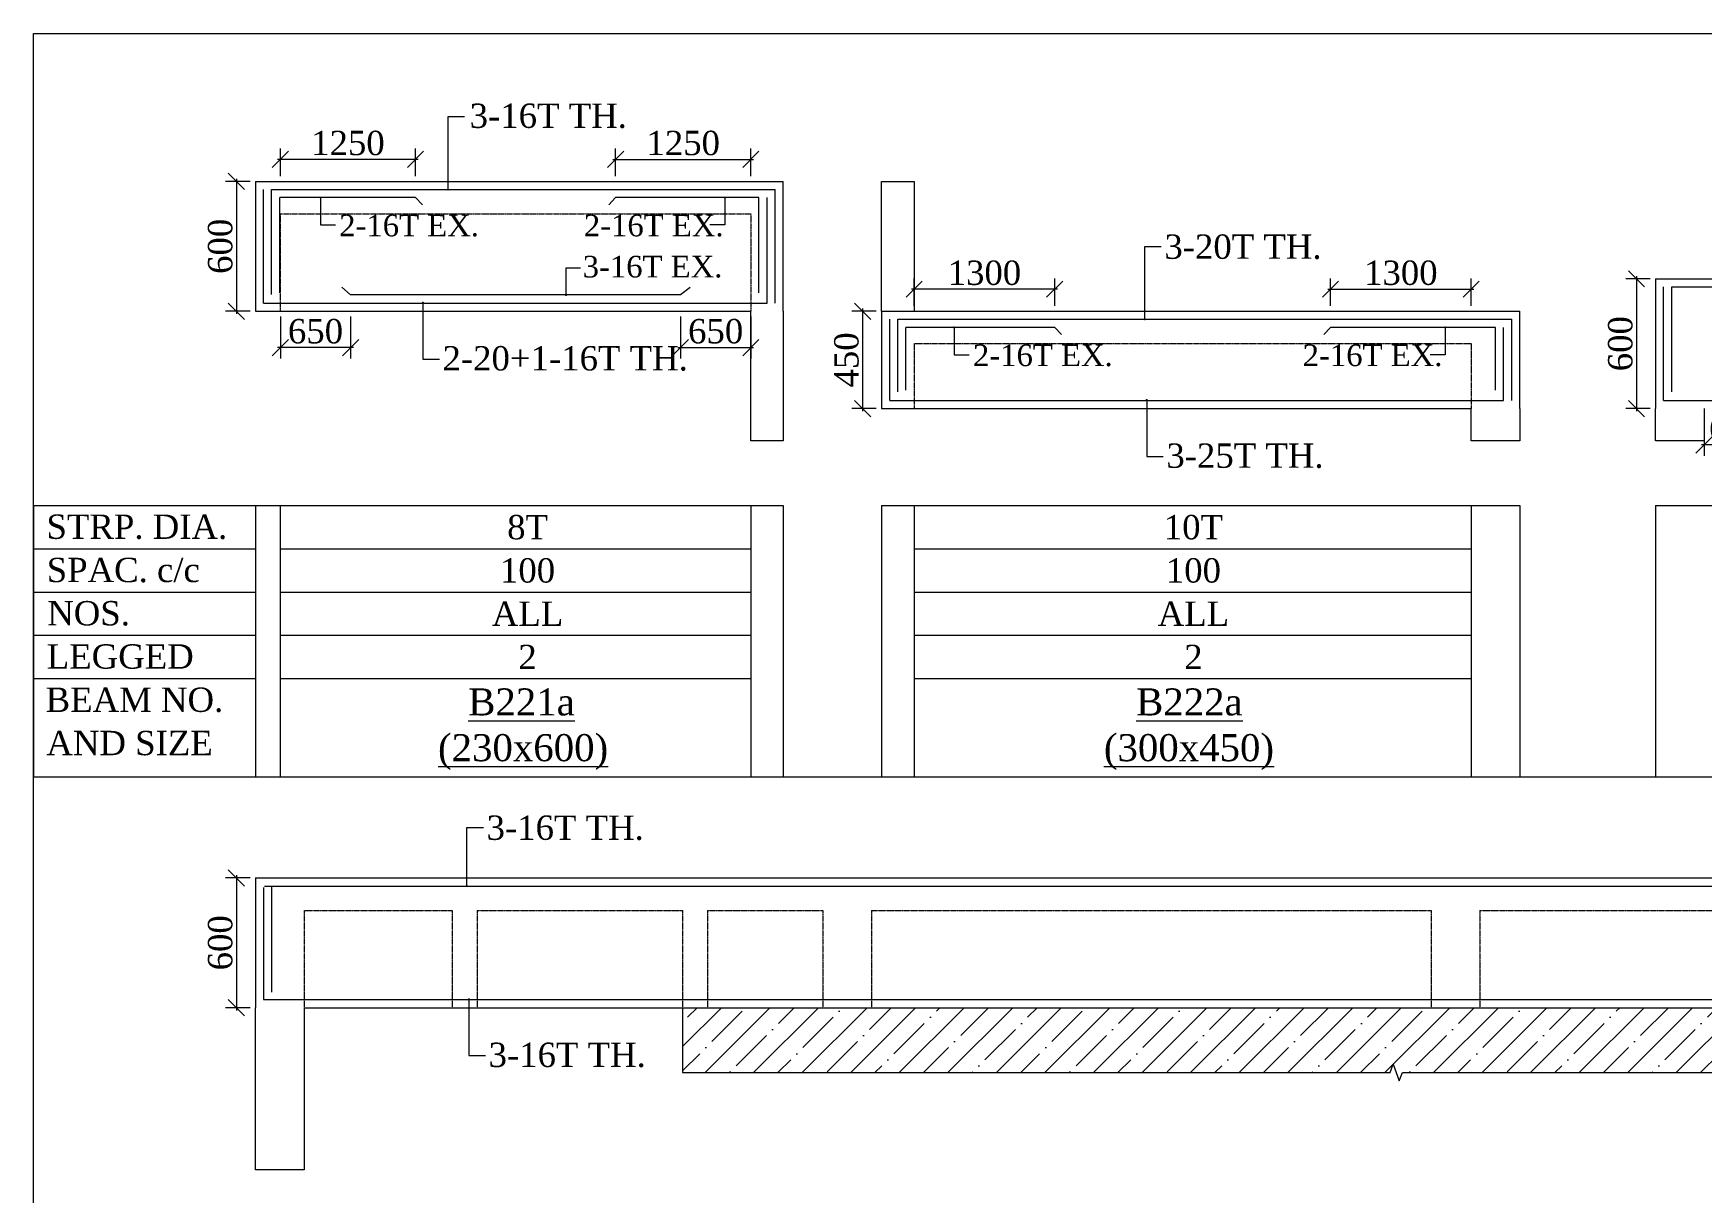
# Model space of a CAD drawing. Header units: millimetres. Extents: x 9781889 to 10654170, y -7832723 to -7608561.
# Drawn here: x 10602835 to 10618260, y -7770936 to -7760218 of the extents above; entities that cross this region are included whole.
import ezdxf
from ezdxf.enums import TextEntityAlignment as Align

# ---------------------------------------------------------------- set-up
doc = ezdxf.new("R2010")
doc.units = ezdxf.units.MM
doc.header["$LTSCALE"] = 10
doc.header["$PDMODE"] = 3
doc.linetypes.add('HIDDEN', pattern=[0.375, 0.25, -0.125])
for name, color, linetype, lineweight in [('S-CUT OUT LINE', 9, 'Continuous', 0), ('S-DIM L.S.', 7, 'Continuous', 0), ('S-HATCH', 8, 'Continuous', 0), ('S-L.S.SECTION', 5, 'Continuous', 0), ('S-L.S.SLAB LINE', 252, 'HIDDEN', 0), ('S-L.S.STEEL', 1, 'Continuous', 9), ('S-SECTION MARK', 7, 'Continuous', 0), ('S-SHEET', 251, 'Continuous', 0), ('S-TEXT', 7, 'Continuous', 0), ('S-TEXT L.S. BEAM NO.', 30, 'Continuous', 0), ('S-TEXT. L.S.', 7, 'Continuous', 0)]:
    doc.layers.add(name, color=color, linetype=linetype, lineweight=lineweight)
doc.styles.add('135', font='arial.ttf', dxfattribs={"width": 0.8, "height": 135})
doc.styles.get("Standard").update_dxf_attribs({"font": 'arial.ttf'})
doc.styles.add('TEXT', font='times.ttf')
doc.dimstyles.new('75', dxfattribs={"dimtxt": 135, "dimasz": 90, "dimexe": 0.1, "dimexo": 0.03, "dimgap": 0.09, "dimtad": 1, "dimdec": 0, "dimzin": 0, "dimdsep": 46, "dimtxsty": '135', "dimblk": 'ARCHTICK', "dimcen": 0.09, "dimclrd": 256, "dimclre": 256, "dimclrt": 256, "dimadec": 0, "dimazin": 0, "dimtfac": 1, "dimtdec": 0, "dimtofl": 0, "dimtmove": 1, "dimatfit": 3, "dimldrblk": 'DOTSMALL', "dimfxl": 1, "dimtolj": 1, "dimtzin": 0, "dimlwd": -1, "dimlwe": -1, "dimarcsym": 0})
doc.dimstyles.new('SETU_1', dxfattribs={"dimtxt": 200, "dimasz": 150, "dimexe": 100, "dimexo": 50, "dimgap": 35, "dimtad": 1, "dimdec": 0, "dimzin": 0, "dimdsep": 46, "dimtxsty": 'Standard', "dimblk": 'OBLIQUE', "dimcen": 150, "dimdle": 25, "dimclrd": 256, "dimclre": 7, "dimclrt": 256, "dimadec": 0, "dimazin": 0, "dimtfac": 1, "dimtdec": 0, "dimtofl": 0, "dimtmove": 1, "dimatfit": 3, "dimfxl": 1, "dimtolj": 1, "dimtzin": 0, "dimlwd": -1, "dimlwe": 5, "dimarcsym": 1})

# ---------------------------------------------------------------- blocks, each defined once
blk = doc.blocks.new('_ArchTick')
at = {"color": 0, "linetype": 'ByBlock', "const_width": 0.15}
blk.add_lwpolyline([(-0.5, -0.5), (0.5, 0.5)], dxfattribs=at)
blk = doc.blocks.new('_Oblique')
at = {"color": 0, "linetype": 'ByBlock', "lineweight": -2}
blk.add_line((-0.5, -0.5), (0.5, 0.5), dxfattribs=at)
blk = doc.blocks.new('*D1136')
at = {"layer": 'Defpoints', "color": 0, "transparency": 16777216}
for p in [(10604889, -7761587), (10604713, -7762787), (10604889, -7762787)]:
    blk.add_point(p, dxfattribs=at)
at = {"layer": 'S-DIM L.S.', "color": 7, "lineweight": 5, "transparency": 16777216}
for p, q in [((10604839, -7761587), (10604613, -7761587)), ((10604839, -7762787), (10604613, -7762787))]:
    blk.add_line(p, q, dxfattribs=at)
at = {"layer": 'S-DIM L.S.', "transparency": 16777216}
blk.add_line((10604713, -7761562), (10604713, -7762812), dxfattribs=at)
at = {"layer": 'S-DIM L.S.', "transparency": 16777216, "xscale": 150, "yscale": 150, "zscale": 150}
for p, rotation in [((10604713, -7761587), 90), ((10604713, -7762787), 270)]:
    blk.add_blockref('_Oblique', p, dxfattribs=dict(at, rotation=rotation))
at = {"layer": 'S-DIM L.S.', "transparency": 16777216, "insert": (10604564, -7762187), "char_height": 225, "attachment_point": 5, "rotation": 90, "style": 'TEXT'}
blk.add_mtext('\\A1;600', dxfattribs=at)
blk = doc.blocks.new('*D1137')
at = {"layer": 'Defpoints', "color": 0, "transparency": 16777216}
for p in [(10609469, -7761383), (10608219, -7761587, 0), (10609469, -7761587, 0)]:
    blk.add_point(p, dxfattribs=at)
at = {"layer": 'S-DIM L.S.', "color": 7, "lineweight": 5, "transparency": 16777216}
for p, q in [((10608219, -7761537), (10608219, -7761283)), ((10609469, -7761537), (10609469, -7761283))]:
    blk.add_line(p, q, dxfattribs=at)
at = {"layer": 'S-DIM L.S.', "transparency": 16777216}
blk.add_line((10608194, -7761383), (10609494, -7761383), dxfattribs=at)
at = {"layer": 'S-DIM L.S.', "transparency": 16777216, "xscale": 150, "yscale": 150, "zscale": 150, "rotation": 180}
blk.add_blockref('_Oblique', (10608219, -7761383), dxfattribs=at)
at = {"layer": 'S-DIM L.S.', "transparency": 16777216, "xscale": 150, "yscale": 150, "zscale": 150}
blk.add_blockref('_Oblique', (10609469, -7761383), dxfattribs=at)
at = {"layer": 'S-DIM L.S.', "transparency": 16777216, "insert": (10608844, -7761233), "char_height": 225, "attachment_point": 5, "style": 'TEXT'}
blk.add_mtext('\\A1;1250', dxfattribs=at)
blk = doc.blocks.new('*D1138')
at = {"layer": 'Defpoints', "color": 0, "transparency": 16777216}
for p in [(10605119, -7761383), (10605119, -7761587, 0), (10606369, -7761587, 0)]:
    blk.add_point(p, dxfattribs=at)
at = {"layer": 'S-DIM L.S.', "color": 7, "lineweight": 5, "transparency": 16777216}
for p, q in [((10605119, -7761537), (10605119, -7761283)), ((10606369, -7761537), (10606369, -7761283))]:
    blk.add_line(p, q, dxfattribs=at)
at = {"layer": 'S-DIM L.S.', "transparency": 16777216}
blk.add_line((10606394, -7761383), (10605094, -7761383), dxfattribs=at)
at = {"layer": 'S-DIM L.S.', "transparency": 16777216, "xscale": 150, "yscale": 150, "zscale": 150, "rotation": 180}
blk.add_blockref('_Oblique', (10605119, -7761383), dxfattribs=at)
at = {"layer": 'S-DIM L.S.', "transparency": 16777216, "xscale": 150, "yscale": 150, "zscale": 150}
blk.add_blockref('_Oblique', (10606369, -7761383), dxfattribs=at)
at = {"layer": 'S-DIM L.S.', "transparency": 16777216, "insert": (10605744, -7761233), "char_height": 225, "attachment_point": 5, "style": 'TEXT'}
blk.add_mtext('\\A1;1250', dxfattribs=at)
blk = doc.blocks.new('*D1139')
at = {"layer": 'Defpoints', "color": 0, "transparency": 16777216}
for p in [(10608818, -7762787, 0), (10609469, -7762787, 0), (10609469, -7763123)]:
    blk.add_point(p, dxfattribs=at)
at = {"layer": 'S-DIM L.S.', "color": 7, "lineweight": 5, "transparency": 16777216}
for p, q in [((10608818, -7762837), (10608818, -7763223)), ((10609469, -7762837), (10609469, -7763223))]:
    blk.add_line(p, q, dxfattribs=at)
at = {"layer": 'S-DIM L.S.', "transparency": 16777216}
blk.add_line((10608793, -7763123), (10609494, -7763123), dxfattribs=at)
at = {"layer": 'S-DIM L.S.', "transparency": 16777216, "xscale": 150, "yscale": 150, "zscale": 150, "rotation": 180}
blk.add_blockref('_Oblique', (10608818, -7763123), dxfattribs=at)
at = {"layer": 'S-DIM L.S.', "transparency": 16777216, "xscale": 150, "yscale": 150, "zscale": 150}
blk.add_blockref('_Oblique', (10609469, -7763123), dxfattribs=at)
at = {"layer": 'S-DIM L.S.', "transparency": 16777216, "insert": (10609144, -7762973), "char_height": 225, "attachment_point": 5, "style": 'TEXT'}
blk.add_mtext('\\A1;650', dxfattribs=at)
blk = doc.blocks.new('*D1140')
at = {"layer": 'Defpoints', "color": 0, "transparency": 16777216}
for p in [(10605119, -7762787, 0), (10605769, -7762787, 0), (10605119, -7763123)]:
    blk.add_point(p, dxfattribs=at)
at = {"layer": 'S-DIM L.S.', "color": 7, "lineweight": 5, "transparency": 16777216}
for p, q in [((10605119, -7762837), (10605119, -7763223)), ((10605769, -7762837), (10605769, -7763223))]:
    blk.add_line(p, q, dxfattribs=at)
at = {"layer": 'S-DIM L.S.', "transparency": 16777216}
blk.add_line((10605794, -7763123), (10605094, -7763123), dxfattribs=at)
at = {"layer": 'S-DIM L.S.', "transparency": 16777216, "xscale": 150, "yscale": 150, "zscale": 150, "rotation": 180}
blk.add_blockref('_Oblique', (10605119, -7763123), dxfattribs=at)
at = {"layer": 'S-DIM L.S.', "transparency": 16777216, "xscale": 150, "yscale": 150, "zscale": 150}
blk.add_blockref('_Oblique', (10605769, -7763123), dxfattribs=at)
at = {"layer": 'S-DIM L.S.', "transparency": 16777216, "insert": (10605444, -7762973), "char_height": 225, "attachment_point": 5, "style": 'TEXT'}
blk.add_mtext('\\A1;650', dxfattribs=at)
blk = doc.blocks.new('*D1141')
at = {"layer": 'Defpoints', "color": 0, "transparency": 16777216}
for p in [(10610679, -7762787), (10610503, -7763687), (10610679, -7763687)]:
    blk.add_point(p, dxfattribs=at)
at = {"layer": 'S-DIM L.S.', "color": 7, "lineweight": 5, "transparency": 16777216}
for p, q in [((10610629, -7762787), (10610403, -7762787)), ((10610629, -7763687), (10610403, -7763687))]:
    blk.add_line(p, q, dxfattribs=at)
at = {"layer": 'S-DIM L.S.', "transparency": 16777216}
blk.add_line((10610503, -7762762), (10610503, -7763712), dxfattribs=at)
at = {"layer": 'S-DIM L.S.', "transparency": 16777216, "xscale": 150, "yscale": 150, "zscale": 150}
for p, rotation in [((10610503, -7762787), 90), ((10610503, -7763687), 270)]:
    blk.add_blockref('_Oblique', p, dxfattribs=dict(at, rotation=rotation))
at = {"layer": 'S-DIM L.S.', "transparency": 16777216, "insert": (10610354, -7763237), "char_height": 225, "attachment_point": 5, "rotation": 90, "style": 'TEXT'}
blk.add_mtext('\\A1;450', dxfattribs=at)
blk = doc.blocks.new('*D1142')
at = {"layer": 'Defpoints', "color": 0, "transparency": 16777216}
for p in [(10616129, -7762583), (10614829, -7762787, 0), (10616129, -7762787, 0)]:
    blk.add_point(p, dxfattribs=at)
at = {"layer": 'S-DIM L.S.', "transparency": 16777216}
blk.add_line((10614804, -7762583), (10616154, -7762583), dxfattribs=at)
at = {"layer": 'S-DIM L.S.', "color": 7, "lineweight": 5, "transparency": 16777216}
for p, q in [((10614829, -7762737), (10614829, -7762483)), ((10616129, -7762737), (10616129, -7762483))]:
    blk.add_line(p, q, dxfattribs=at)
at = {"layer": 'S-DIM L.S.', "transparency": 16777216, "xscale": 150, "yscale": 150, "zscale": 150, "rotation": 180}
blk.add_blockref('_Oblique', (10614829, -7762583), dxfattribs=at)
at = {"layer": 'S-DIM L.S.', "transparency": 16777216, "xscale": 150, "yscale": 150, "zscale": 150}
blk.add_blockref('_Oblique', (10616129, -7762583), dxfattribs=at)
at = {"layer": 'S-DIM L.S.', "transparency": 16777216, "insert": (10615479, -7762433), "char_height": 225, "attachment_point": 5, "style": 'TEXT'}
blk.add_mtext('\\A1;1300', dxfattribs=at)
blk = doc.blocks.new('*D1143')
at = {"layer": 'Defpoints', "color": 0, "transparency": 16777216}
for p in [(10610979, -7762583), (10610979, -7762787, 0), (10612279, -7762787, 0)]:
    blk.add_point(p, dxfattribs=at)
at = {"layer": 'S-DIM L.S.', "transparency": 16777216}
blk.add_line((10612304, -7762583), (10610954, -7762583), dxfattribs=at)
at = {"layer": 'S-DIM L.S.', "color": 7, "lineweight": 5, "transparency": 16777216}
for p, q in [((10610979, -7762737), (10610979, -7762483)), ((10612279, -7762737), (10612279, -7762483))]:
    blk.add_line(p, q, dxfattribs=at)
at = {"layer": 'S-DIM L.S.', "transparency": 16777216, "xscale": 150, "yscale": 150, "zscale": 150, "rotation": 180}
blk.add_blockref('_Oblique', (10610979, -7762583), dxfattribs=at)
at = {"layer": 'S-DIM L.S.', "transparency": 16777216, "xscale": 150, "yscale": 150, "zscale": 150}
blk.add_blockref('_Oblique', (10612279, -7762583), dxfattribs=at)
at = {"layer": 'S-DIM L.S.', "transparency": 16777216, "insert": (10611629, -7762433), "char_height": 225, "attachment_point": 5, "style": 'TEXT'}
blk.add_mtext('\\A1;1300', dxfattribs=at)
blk = doc.blocks.new('*D1148')
at = {"layer": 'Defpoints', "color": 0, "transparency": 16777216}
for p in [(10617833, -7762487), (10617658, -7763687), (10617833, -7763687)]:
    blk.add_point(p, dxfattribs=at)
at = {"layer": 'S-DIM L.S.', "color": 7, "lineweight": 5, "transparency": 16777216}
for p, q in [((10617783, -7762487), (10617558, -7762487)), ((10617783, -7763687), (10617558, -7763687))]:
    blk.add_line(p, q, dxfattribs=at)
at = {"layer": 'S-DIM L.S.', "transparency": 16777216}
blk.add_line((10617658, -7762462), (10617658, -7763712), dxfattribs=at)
at = {"layer": 'S-DIM L.S.', "transparency": 16777216, "xscale": 150, "yscale": 150, "zscale": 150}
for p, rotation in [((10617658, -7762487), 90), ((10617658, -7763687), 270)]:
    blk.add_blockref('_Oblique', p, dxfattribs=dict(at, rotation=rotation))
at = {"layer": 'S-DIM L.S.', "transparency": 16777216, "insert": (10617509, -7763087), "char_height": 225, "attachment_point": 5, "rotation": 90, "style": 'TEXT'}
blk.add_mtext('\\A1;600', dxfattribs=at)
blk = doc.blocks.new('*D1149')
at = {"layer": 'Defpoints', "color": 0, "transparency": 16777216}
for p in [(10618283, -7763687, 0), (10618884, -7763687, 0), (10618283, -7764023)]:
    blk.add_point(p, dxfattribs=at)
at = {"layer": 'S-DIM L.S.', "color": 7, "lineweight": 5, "transparency": 16777216}
for p, q in [((10618283, -7763737), (10618283, -7764123)), ((10618884, -7763737), (10618884, -7764123))]:
    blk.add_line(p, q, dxfattribs=at)
at = {"layer": 'S-DIM L.S.', "transparency": 16777216}
blk.add_line((10618909, -7764023), (10618258, -7764023), dxfattribs=at)
at = {"layer": 'S-DIM L.S.', "transparency": 16777216, "xscale": 150, "yscale": 150, "zscale": 150, "rotation": 180}
blk.add_blockref('_Oblique', (10618283, -7764023), dxfattribs=at)
at = {"layer": 'S-DIM L.S.', "transparency": 16777216, "xscale": 150, "yscale": 150, "zscale": 150}
blk.add_blockref('_Oblique', (10618884, -7764023), dxfattribs=at)
at = {"layer": 'S-DIM L.S.', "transparency": 16777216, "insert": (10618583, -7763873), "char_height": 225, "attachment_point": 5, "style": 'TEXT'}
blk.add_mtext('\\A1;600', dxfattribs=at)
blk = doc.blocks.new('*D1150')
at = {"layer": 'Defpoints', "color": 0, "transparency": 16777216}
for p in [(10604889, -7768026), (10604713, -7769226), (10604889, -7769226)]:
    blk.add_point(p, dxfattribs=at)
at = {"layer": 'S-DIM L.S.', "color": 7, "lineweight": 5, "transparency": 16777216}
for p, q in [((10604839, -7768026), (10604613, -7768026)), ((10604839, -7769226), (10604613, -7769226))]:
    blk.add_line(p, q, dxfattribs=at)
at = {"layer": 'S-DIM L.S.', "transparency": 16777216}
blk.add_line((10604713, -7768001), (10604713, -7769251), dxfattribs=at)
at = {"layer": 'S-DIM L.S.', "transparency": 16777216, "xscale": 150, "yscale": 150, "zscale": 150}
for p, rotation in [((10604713, -7768026), 90), ((10604713, -7769226), 270)]:
    blk.add_blockref('_Oblique', p, dxfattribs=dict(at, rotation=rotation))
at = {"layer": 'S-DIM L.S.', "transparency": 16777216, "insert": (10604564, -7768626), "char_height": 225, "attachment_point": 5, "rotation": 90, "style": 'TEXT'}
blk.add_mtext('\\A1;600', dxfattribs=at)

msp = doc.modelspace()

# ---------------------------------------------------------------- hatches: boundary and pattern name
at = {"layer": 'S-HATCH'}
h = msp.add_hatch(dxfattribs=at)
h.set_pattern_fill('ANSI35', color=256, scale=50)
h.set_pattern_definition([(45, (109448.83, 22909.68), (-224.506403, 224.506403), []), (45, (109673.34, 22909.68), (-224.506403, 224.506403), [396.875, -79.375, 0, -79.375])])
h.paths.add_polyline_path([(10608838.6, -7769226.3), (10608838.6, -7769826.3), (10622043.6, -7769826.3), (10622043.6, -7769226.3)])

# ---------------------------------------------------------------- linework, layer by layer
at = {"layer": 'S-CUT OUT LINE', "color": 5}
msp.add_line((10608838.6, -7769226.3, 0), (10608838.6, -7769826.3, 0), dxfattribs=at)
at = {"layer": 'S-CUT OUT LINE', "color": 5, "elevation": 0}
msp.add_lwpolyline([(10608838.6, -7769826.3), (10615381.1, -7769826.3), (10615409, -7769749.4), (10615465, -7769903.1), (10615492.9, -7769826.3), (10622043.6, -7769826.3)], dxfattribs=at)
at = {"layer": 'S-L.S.SECTION'}
for p, q in [((10604888.6, -7761586.7, 0), (10609768.6, -7761586.7, 0)), ((10604888.6, -7761586.7, 0), (10604888.6, -7762786.7, 0)), ((10609768.6, -7762786.7, 0), (10609768.6, -7761586.7, 0)), ((10617833.4, -7762486.7, 0), (10626264, -7762486.7, 0)), ((10617833.4, -7762486.7, 0), (10617833.4, -7763686.7, 0)), ((10604888.6, -7762786.7, 0), (10609468.6, -7762786.7, 0)), ((10610678.6, -7762786.7, 0), (10616579.1, -7762786.7, 0)), ((10610678.6, -7762786.7, 0), (10610678.6, -7763686.7, 0)), ((10616579.1, -7763686.7, 0), (10616579.1, -7762786.7, 0)), ((10610678.6, -7763686.7, 0), (10616129.1, -7763686.7, 0)), ((10604888.6, -7768026.3, 0), (10622493.6, -7768026.3, 0)), ((10604888.6, -7768026.3, 0), (10604888.6, -7769226.3, 0)), ((10605338.6, -7769226.3, 0), (10622043.6, -7769226.3, 0))]:
    msp.add_line(p, q, dxfattribs=at)
at = {"layer": 'S-L.S.SECTION', "elevation": 0}
for points in [[(10610678.6, -7762786.7), (10610678.6, -7761586.7), (10610978.6, -7761586.7), (10610978.8, -7762786.7)], [(10609768.6, -7762786.7), (10609768.6, -7763986.7), (10609468.6, -7763986.7), (10609468.6, -7762786.7)], [(10616579.1, -7763686.7), (10616579.1, -7763986.7), (10616129.1, -7763986.7), (10616129.1, -7763686.7)], [(10618283.4, -7763686.7), (10618283.4, -7763986.7), (10617833.4, -7763986.7), (10617832.8, -7763686.7)], [(10605338.6, -7769226.3), (10605338.6, -7770726.3), (10604888.6, -7770726.3), (10604888.6, -7769226.3)]]:
    msp.add_lwpolyline(points, dxfattribs=at)
at = {"layer": 'S-L.S.SLAB LINE', "ltscale": 0.3}
for p, q in [((10604888.6, -7761886.7, 0), (10604888.6, -7761886.7, 0)), ((10605118.6, -7761886.7, 0), (10609468.6, -7761886.7, 0)), ((10605118.6, -7761886.7, 0), (10605118.6, -7762786.7, 0)), ((10609468.6, -7761886.7, 0), (10609468.6, -7762786.7, 0)), ((10617833.4, -7762786.7, 0), (10617833.4, -7762786.7, 0)), ((10610678.6, -7763086.7, 0), (10610678.6, -7763086.7, 0)), ((10610978.6, -7763086.7, 0), (10616129.1, -7763086.7, 0)), ((10610978.6, -7763086.7, 0), (10610978.6, -7763686.7, 0)), ((10616129.1, -7763086.7, 0), (10616129.1, -7763686.7, 0)), ((10605338.6, -7768326.3, 0), (10606708.6, -7768326.3, 0)), ((10605338.6, -7768326.3, 0), (10605338.6, -7769226.3, 0)), ((10606708.6, -7768326.3, 0), (10606708.6, -7769226.3, 0)), ((10606938.6, -7768326.3, 0), (10606938.6, -7769226.3, 0)), ((10606938.6, -7768326.3, 0), (10608838.6, -7768326.3, 0)), ((10608838.6, -7768326.3, 0), (10608838.6, -7769226.3, 0)), ((10609068.6, -7768326.3, 0), (10609068.6, -7769226.3, 0)), ((10609068.6, -7768326.3, 0), (10610133.6, -7768326.3, 0)), ((10610133.6, -7768326.3, 0), (10610133.6, -7769226.3, 0)), ((10610583.6, -7768326.3, 0), (10615758.6, -7768326.3, 0)), ((10610583.6, -7768326.3, 0), (10610583.6, -7769226.3, 0)), ((10615758.6, -7768326.3, 0), (10615758.6, -7769226.3, 0)), ((10616208.6, -7768326.3, 0), (10622043.6, -7768326.3, 0)), ((10616208.6, -7768326.3, 0), (10616208.6, -7769226.3, 0))]:
    msp.add_line(p, q, dxfattribs=at)
at = {"layer": 'S-L.S.STEEL'}
for p, q in [((10604963.6, -7762711.7, 0), (10604963.6, -7761661.7, 0)), ((10605038.6, -7761661.7, 0), (10609693.6, -7761661.7, 0)), ((10605038.6, -7762632.1, 0), (10605038.6, -7761661.7, 0)), ((10609693.6, -7762711.7, 0), (10609693.6, -7761661.7, 0)), ((10606368.8, -7761736.7, 0), (10605113.6, -7761736.7, 0)), ((10605113.6, -7762615.5, 0), (10605113.6, -7761736.7, 0)), ((10606368.8, -7761736.7, 0), (10606431.9, -7761803.6, 0)), ((10609543.6, -7762615.5, 0), (10609543.6, -7761736.7, 0)), ((10609618.6, -7762711.7, 0), (10609618.6, -7761736.7, 0)), ((10617908.4, -7763611.7, 0), (10617908.4, -7762561.7, 0)), ((10617983.4, -7762561.7, 0), (10626189, -7762561.7, 0)), ((10617983.4, -7763532.1, 0), (10617983.4, -7762561.7, 0)), ((10604963.6, -7762711.7, 0), (10609618.6, -7762711.7, 0)), ((10610753.6, -7763611.7, 0), (10610753.6, -7762861.7, 0)), ((10610828.6, -7762861.7, 0), (10616504.1, -7762861.7, 0)), ((10610828.6, -7763532.1, 0), (10610828.6, -7762861.7, 0)), ((10616504.1, -7763611.7, 0), (10616504.1, -7762861.7, 0)), ((10612278.8, -7762936.7, 0), (10610903.6, -7762936.7, 0)), ((10610903.6, -7763515.5, 0), (10610903.6, -7762936.7, 0)), ((10612278.8, -7762936.7, 0), (10612341.9, -7763003.6, 0)), ((10616354.1, -7763515.5, 0), (10616354.1, -7762936.7, 0)), ((10616429.1, -7763611.7, 0), (10616429.1, -7762936.7, 0)), ((10610753.6, -7763611.7, 0), (10616429.1, -7763611.7, 0)), ((10617908.4, -7763611.7, 0), (10626114, -7763611.7, 0)), ((10604963.6, -7768113.8, 0), (10604963.6, -7769151.3, 0)), ((10605038.6, -7768101.3, 0), (10605038.6, -7769083.9, 0)), ((10604963.6, -7769151.3, 0), (10622426.4, -7769151.3, 0))]:
    msp.add_line(p, q, dxfattribs=at)
at = {"layer": 'S-L.S.STEEL', "elevation": 0}
msp.add_lwpolyline([(10608908, -7762568.5), (10608818.5, -7762636.7), (10605768.8, -7762636.7), (10605686.8, -7762566)], dxfattribs=at)
at = {"layer": 'S-L.S.STEEL'}
for points in [[(10609543.6, -7761736.7, 0), (10608218.6, -7761736.7, 0), (10608155.4, -7761803.6, 0)], [(10616354.1, -7762936.7, 0), (10614829.1, -7762936.7, 0), (10614765.9, -7763003.6, 0)], [(10604971.4, -7768101.3, 0), (10622359.2, -7768101.3, 0), (10622359.2, -7769063.7, 0)], [(10605038.6, -7768101.3, 0), (10622359.2, -7768101.3, 0)]]:
    msp.add_polyline3d(points, dxfattribs=at)
at = {"layer": 'S-SHEET'}
for p, q in [((10602835.5, -7764583.2, 0), (10604888.6, -7764583.2, 0)), ((10602835.5, -7764583.2), (10602835.5, -7767092.5)), ((10604888.6, -7764583.2, 0), (10609768.6, -7764583.2, 0)), ((10604888.6, -7764583.2, 0), (10604888.6, -7767092.5, 0)), ((10605118.6, -7764583.2, 0), (10605118.6, -7767092.5, 0)), ((10609468.6, -7764583.2, 0), (10609468.6, -7767092.5, 0)), ((10609768.6, -7764583.2, 0), (10609768.6, -7767092.5, 0)), ((10610678.6, -7764583.2, 0), (10616579.1, -7764583.2, 0)), ((10610678.6, -7764583.2, 0), (10610678.6, -7767092.5, 0)), ((10610978.6, -7764583.2, 0), (10610978.6, -7767092.5, 0)), ((10616129.1, -7764583.2, 0), (10616129.1, -7767092.5, 0)), ((10616579.1, -7764583.2, 0), (10616579.1, -7767092.5, 0)), ((10617833.4, -7764583.2, 0), (10626264, -7764583.2, 0)), ((10617833.4, -7764583.2), (10617833.4, -7767092.5)), ((10602835.5, -7764983.2, 0), (10604888.6, -7764983.2, 0)), ((10605118.6, -7764983.2, 0), (10609468.6, -7764983.2, 0)), ((10610978.6, -7764983.2, 0), (10616129.1, -7764983.2, 0)), ((10602835.5, -7765383.2, 0), (10604888.6, -7765383.2, 0)), ((10605118.6, -7765383.2, 0), (10609468.6, -7765383.2, 0)), ((10610978.6, -7765383.2, 0), (10616129.1, -7765383.2, 0)), ((10602835.5, -7765783.2, 0), (10604888.6, -7765783.2, 0)), ((10605118.6, -7765783.2, 0), (10609468.6, -7765783.2, 0)), ((10610978.6, -7765783.2, 0), (10616129.1, -7765783.2, 0)), ((10602835.5, -7766183.2, 0), (10604888.6, -7766183.2, 0)), ((10605118.6, -7766183.2, 0), (10609468.6, -7766183.2, 0)), ((10610978.6, -7766183.2, 0), (10616129.1, -7766183.2, 0)), ((10602835.5, -7767092.5), (10654169.6, -7767092.5)), ((10602835.5, -7767092.5, 0), (10604888.6, -7767092.5, 0)), ((10604888.6, -7767092.5, 0), (10609768.6, -7767092.5, 0)), ((10610678.6, -7767092.5, 0), (10616579.1, -7767092.5, 0)), ((10617833.4, -7767092.5, 0), (10626264, -7767092.5, 0))]:
    msp.add_line(p, q, dxfattribs=at)
msp.add_lwpolyline([(10602835.5, -7760218.1), (10654169.6, -7760218.1), (10654169.6, -7801877.7), (10602835.5, -7801877.7)], close=True, dxfattribs=at)

# ---------------------------------------------------------------- texts
at = {"layer": 'S-TEXT', "style": 'TEXT'}
for s, p in [('STRP. DIA.', (10603792.3, -7764891.3, 0)), ('SPAC. c/c', (10603666.7, -7765291.3, 0)), ('NOS.', (10603346.1, -7765691.3, 0)), ('LEGGED', (10603638.8, -7766091.3, 0)), ('BEAM NO.', (10603770, -7766491.3, 0)), ('AND SIZE', (10603724.8, -7766891.3, 0))]:
    msp.add_text(s, height=225, dxfattribs=at).set_placement(p, align=Align.CENTER)
at = {"layer": 'S-TEXT', "linetype": 'ByBlock', "style": 'TEXT'}
for s, p in [('8T', (10607404.7, -7764783.2, 0)), ('10T', (10613561.2, -7764783.2, 0)), ('100', (10607404.7, -7765183.2, 0)), ('100', (10613561.2, -7765183.2, 0)), ('ALL', (10607404.7, -7765583.2, 0)), ('ALL', (10613561.2, -7765583.2, 0)), ('2', (10607404.7, -7765983.2, 0)), ('2', (10613561.2, -7765983.2, 0))]:
    msp.add_text(s, height=225, dxfattribs=at).set_placement(p, align=Align.MIDDLE_CENTER)
at = {"layer": 'S-TEXT L.S. BEAM NO.', "color": 1, "linetype": 'ByBlock', "style": 'TEXT'}
for s, p in [('%%UB221a', (10606855.8, -7766523.9, 0)), ('%%U(230x600)', (10606576.9, -7766946.9, 0))]:
    msp.add_text(s, height=250, dxfattribs=at).set_placement(p)
at = {"layer": 'S-TEXT L.S. BEAM NO.', "color": 35, "linetype": 'ByBlock', "style": 'TEXT'}
for s, p in [('%%UB222a', (10613030.9, -7766523.9, 0)), ('%%U(300x450)', (10612733.4, -7766946.9, 0))]:
    msp.add_text(s, height=250, dxfattribs=at).set_placement(p)
at = {"layer": 'S-TEXT. L.S.', "style": 'TEXT'}
for s, height, p in [('3-16T TH.', 225, (10606869.4, -7761092.1, 0)), ('2-16T EX.', 200, (10605663.2, -7762094.3, 0)), ('2-16T EX.', 200, (10607925.1, -7762094.3, 0)), ('3-20T TH.', 225, (10613292.6, -7762302.4, 0)), ('3-16T EX.', 200, (10607914.3, -7762474.7, 0)), ('2-20+1-16T TH.', 225, (10606618.4, -7763334.6, 0)), ('2-16T EX.', 200, (10611523.2, -7763294.3, 0)), ('2-16T EX.', 200, (10614571.4, -7763294.3, 0)), ('3-25T TH.', 225, (10613311, -7764234.6, 0)), ('3-16T TH.', 225, (10607026, -7767674.1, 0)), ('3-16T TH.', 225, (10607044.4, -7769774.1, 0))]:
    msp.add_text(s, height=height, dxfattribs=at).set_placement(p)

# ---------------------------------------------------------------- dimensions: what is measured, and where the dimension line sits
at = {"layer": 'S-DIM L.S.'}
for base, p1, p2, picture, middle in [((10605118.8, -7761382.9, 0), (10606368.8, -7761586.7, 0), (10605118.8, -7761586.7, 0), '*D1138', (10605743.8, -7761233.5, 0)), ((10610978.8, -7762582.9, 0), (10612278.8, -7762786.7, 0), (10610978.8, -7762786.7, 0), '*D1143', (10611628.8, -7762433.5, 0)), ((10605118.6, -7763122.8, 0), (10605768.8, -7762786.7, 0), (10605118.6, -7762786.7, 0), '*D1140', (10605443.7, -7762973.3, 0))]:
    dim = msp.add_linear_dim(base=base, p1=p1, p2=p2, dimstyle='SETU_1', override={"dimtxt": 225, "dimtxsty": 'TEXT'}, dxfattribs=at)
    dim.commit()
    dim.dimension.update_dxf_attribs({"geometry": picture, "text_midpoint": middle})
for base, p1, p2, picture, middle in [((10609468.6, -7761382.9, 0), (10608218.6, -7761586.7, 0), (10609468.6, -7761586.7, 0), '*D1137', (10608843.6, -7761233.5, 0)), ((10616129.1, -7762582.9, 0), (10614829.1, -7762786.7, 0), (10616129.1, -7762786.7, 0), '*D1142', (10615479.1, -7762433.5, 0)), ((10609468.6, -7763122.8, 0), (10608818.5, -7762786.7, 0), (10609468.6, -7762786.7, 0), '*D1139', (10609143.5, -7762973.3, 0))]:
    dim = msp.add_linear_dim(base=base, p1=p1, p2=p2, angle=180, dimstyle='SETU_1', override={"dimtxt": 225, "dimtxsty": 'TEXT'}, dxfattribs=at)
    dim.commit()
    dim.dimension.update_dxf_attribs({"geometry": picture, "text_midpoint": middle})
at = {"layer": 'S-DIM L.S.', "color": 7}
for base, p1, p2, picture, middle in [((10604713.4, -7762786.7, 0), (10604888.6, -7761586.7, 0), (10604888.6, -7762786.7, 0), '*D1136', (10604564, -7762186.7, 0)), ((10617658.2, -7763686.7), (10617833.4, -7762486.7), (10617833.4, -7763686.7), '*D1148', (10617508.8, -7763086.7)), ((10610503.4, -7763686.7, 0), (10610678.6, -7762786.7, 0), (10610678.6, -7763686.7, 0), '*D1141', (10610354, -7763236.7, 0)), ((10604713.4, -7769226.3, 0), (10604888.6, -7768026.3, 0), (10604888.6, -7769226.3, 0), '*D1150', (10604564, -7768626.3, 0))]:
    dim = msp.add_linear_dim(base=base, p1=p1, p2=p2, angle=90, dimstyle='SETU_1', override={"dimtxt": 225, "dimlfac": 0.5, "dimtxsty": 'TEXT'}, dxfattribs=at)
    dim.commit()
    dim.dimension.update_dxf_attribs({"geometry": picture, "text_midpoint": middle})
at = {"layer": 'S-DIM L.S.'}
dim = msp.add_linear_dim(base=(10618283.4, -7764022.8, 0), p1=(10618883.5, -7763686.7, 0), p2=(10618283.4, -7763686.7, 0), dimstyle='SETU_1', override={"dimtxt": 225, "dimtxsty": 'TEXT'}, dxfattribs=at)
dim.commit()
dim.dimension.update_dxf_attribs({"geometry": '*D1149', "text_midpoint": (10618583.5, -7764022.8, 0), "dimtype": 160})

# ---------------------------------------------------------------- leaders
at = {"layer": 'S-SECTION MARK'}
for points in [[(10606669.4, -7761661.7, 0), (10606669.4, -7760987.3, 0), (10606821.9, -7760987.3, 0)], [(10605489.2, -7761736.7, 0), (10605489.2, -7761989, 0), (10605628.5, -7761989, 0)], [(10609229, -7761736.7, 0), (10609229, -7761989, 0), (10609089.7, -7761989, 0)], [(10613111, -7762861.7, 0), (10613111, -7762187.3, 0), (10613263.5, -7762187.3, 0)], [(10607760.4, -7762636.7, 0), (10607760.4, -7762384.4, 0), (10607895.7, -7762384.4, 0)], [(10606436.7, -7762707.8, 0), (10606436.7, -7763229.7, 0), (10606589.3, -7763229.7, 0)], [(10611349.2, -7762936.7, 0), (10611349.2, -7763189, 0), (10611488.5, -7763189, 0)], [(10615889.5, -7762936.7, 0), (10615889.5, -7763189, 0), (10615750.2, -7763189, 0)], [(10613129.3, -7763607.8, 0), (10613129.3, -7764129.7, 0), (10613281.9, -7764129.7, 0)], [(10606844.4, -7768101.3, 0), (10606844.4, -7767559, 0), (10606996.9, -7767559, 0)], [(10606862.7, -7769147.4, 0), (10606862.7, -7769669.3, 0), (10607015.3, -7769669.3, 0)]]:
    msp.add_leader(points, dimstyle='75', override={"dimasz": 75}, dxfattribs=at)

doc.saveas('drawing.dxf')
